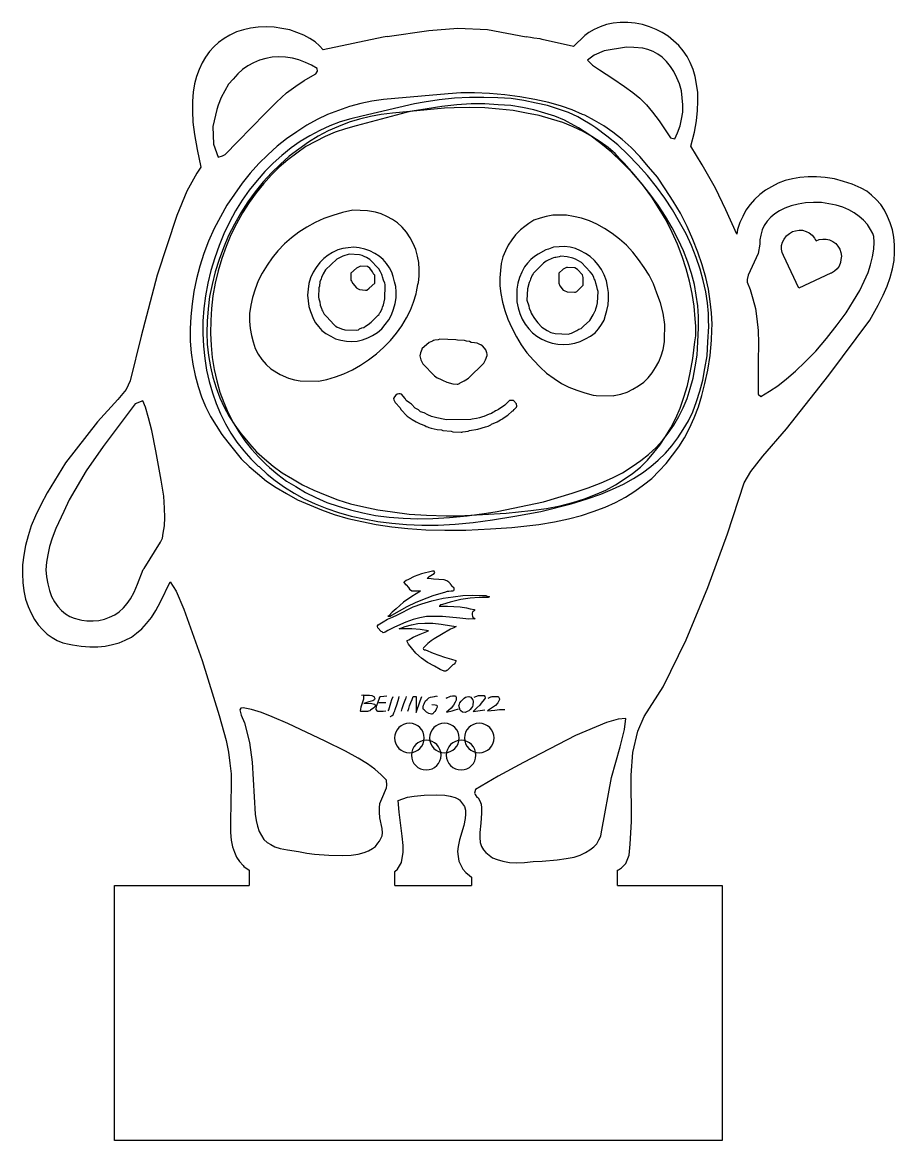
# Model space of a CAD drawing. Header units: millimetres. Extents: x 7 to 210, y 79 to 183.
# Drawn here: x 138.1 to 209.9, y 89.4 to 181.5 of the extents above; entities that cross this region are included whole.
import ezdxf

# ---------------------------------------------------------------- set-up
doc = ezdxf.new("R2010")
doc.units = ezdxf.units.MM
doc.header["$MEASUREMENT"] = 0
doc.layers.get('0').update_dxf_attribs({"linetype": 'CONTINUOUS'})

msp = doc.modelspace()

# ---------------------------------------------------------------- linework, layer by layer
at = {"color": 3}
for p, q in [((186.773, 181.41), (186.199, 181.303)), ((187.347, 181.482), (186.773, 181.41)), ((187.957, 181.482), (187.347, 181.482)), ((188.567, 181.41), (187.957, 181.482)), ((189.177, 181.303), (188.567, 181.41)), ((155.228, 180.441), (154.761, 180.154)), ((155.766, 180.692), (155.228, 180.441)), ((156.34, 180.872), (155.766, 180.692)), ((156.915, 181.015), (156.34, 180.872)), ((157.561, 181.087), (156.915, 181.015)), ((158.207, 181.123), (157.561, 181.087)), ((158.853, 181.087), (158.207, 181.123)), ((159.498, 180.98), (158.853, 181.087)), ((160.144, 180.872), (159.498, 180.98)), ((160.719, 180.657), (160.144, 180.872)), ((161.293, 180.441), (160.719, 180.657)), ((161.795, 180.154), (161.293, 180.441)), ((168.169, 180.306), (171.596, 180.812)), ((171.596, 180.812), (173.978, 180.992)), ((173.978, 180.992), (176.422, 180.906)), ((176.422, 180.906), (176.422, 180.906)), ((176.422, 180.906), (179.608, 180.288)), ((184.763, 180.657), (184.44, 180.405)), ((185.194, 180.908), (184.763, 180.657)), ((185.696, 181.123), (185.194, 180.908)), ((186.199, 181.303), (185.696, 181.123)), ((189.751, 181.123), (189.177, 181.303)), ((190.29, 180.908), (189.751, 181.123)), ((190.792, 180.657), (190.29, 180.908)), ((191.295, 180.334), (190.792, 180.657)), ((154.295, 179.831), (153.9, 179.472)), ((154.761, 180.154), (154.295, 179.831)), ((162.226, 179.867), (161.795, 180.154)), ((162.585, 179.544), (162.226, 179.867)), ((162.908, 179.221), (162.585, 179.544)), ((167.824, 180.262), (162.908, 179.221)), ((168.169, 180.306), (167.824, 180.262)), ((179.954, 180.226), (179.608, 180.288)), ((180.241, 180.19), (179.954, 180.226)), ((180.744, 180.118), (180.241, 180.19)), ((180.923, 180.082), (180.744, 180.118)), ((183.507, 179.508), (180.923, 180.082)), ((184.44, 180.405), (183.507, 179.508)), ((191.725, 179.975), (191.295, 180.334)), ((192.156, 179.58), (191.725, 179.975)), ((192.515, 179.149), (192.156, 179.58)), ((153.218, 178.611), (152.931, 178.144)), ((153.541, 179.077), (153.218, 178.611)), ((153.9, 179.472), (153.541, 179.077)), ((192.838, 178.683), (192.515, 179.149)), ((193.089, 178.18), (192.838, 178.683)), ((152.931, 178.144), (152.68, 177.606)), ((193.34, 177.606), (193.089, 178.18)), ((152.465, 177.032), (152.321, 176.422)), ((152.68, 177.606), (152.465, 177.032)), ((193.52, 177.032), (193.34, 177.606)), ((193.627, 176.386), (193.52, 177.032)), ((152.321, 176.422), (152.213, 175.74)), ((193.735, 175.704), (193.627, 176.386)), ((152.213, 175.74), (152.142, 174.986)), ((152.142, 174.986), (152.142, 174.161)), ((193.699, 174.233), (193.735, 174.986)), ((193.735, 174.986), (193.735, 175.704)), ((152.142, 174.161), (152.177, 173.264)), ((193.627, 173.371), (193.699, 174.233)), ((152.177, 173.264), (152.321, 172.259)), ((193.448, 172.438), (193.627, 173.371)), ((152.321, 172.259), (152.536, 171.003)), ((193.161, 171.29), (193.448, 172.438)), ((194.094, 169.747), (193.161, 171.29)), ((152.536, 171.003), (152.823, 169.567)), ((152.823, 169.567), (152.5, 169.065)), ((195.17, 167.845), (194.094, 169.747)), ((152.5, 169.065), (151.675, 167.594)), ((201.522, 168.598), (200.912, 168.455)), ((202.133, 168.706), (201.522, 168.598)), ((202.814, 168.778), (202.133, 168.706)), ((203.496, 168.778), (202.814, 168.778)), ((204.214, 168.706), (203.496, 168.778)), ((204.968, 168.598), (204.214, 168.706)), ((205.721, 168.383), (204.968, 168.598)), ((151.675, 167.594), (150.85, 165.584)), ((196.032, 166.05), (195.17, 167.845)), ((199.297, 167.665), (198.831, 167.306)), ((199.8, 167.952), (199.297, 167.665)), ((200.338, 168.24), (199.8, 167.952)), ((200.912, 168.455), (200.338, 168.24)), ((206.439, 168.168), (205.721, 168.383)), ((207.157, 167.845), (206.439, 168.168)), ((207.623, 167.594), (207.157, 167.845)), ((208.018, 167.271), (207.623, 167.594)), ((198.4, 166.912), (198.041, 166.481)), ((198.831, 167.306), (198.4, 166.912)), ((208.413, 166.912), (208.018, 167.271)), ((208.772, 166.481), (208.413, 166.912)), ((196.929, 164.041), (196.032, 166.05)), ((197.683, 166.015), (197.431, 165.512)), ((198.041, 166.481), (197.683, 166.015)), ((209.095, 166.015), (208.772, 166.481)), ((209.346, 165.512), (209.095, 166.015)), ((150.85, 165.584), (149.235, 160.667)), ((197.18, 165.01), (197.001, 164.435)), ((197.431, 165.512), (197.18, 165.01)), ((209.561, 164.974), (209.346, 165.512)), ((209.741, 164.4), (209.561, 164.974)), ((197.001, 164.435), (196.929, 164.041)), ((209.848, 163.789), (209.741, 164.4)), ((209.92, 163.179), (209.848, 163.789)), ((209.92, 162.533), (209.92, 163.179)), ((209.884, 161.887), (209.92, 162.533)), ((209.561, 160.488), (209.741, 161.206)), ((209.741, 161.206), (209.884, 161.887)), ((149.235, 160.667), (147.907, 155.643)), ((209.31, 159.77), (209.561, 160.488)), ((208.987, 159.017), (209.31, 159.77)), ((208.556, 158.191), (208.987, 159.017)), ((207.875, 156.971), (208.556, 158.191)), ((204.501, 152.449), (207.875, 156.971)), ((147.907, 155.643), (147.01, 151.983)), ((147.01, 151.983), (146.687, 151.265)), ((201.02, 148.035), (204.501, 152.449)), ((146.687, 151.265), (146.005, 150.439)), ((146.005, 150.439), (144.318, 148.609)), ((144.318, 148.609), (141.698, 145.236)), ((199.082, 145.774), (201.02, 148.035)), ((198.077, 144.518), (199.082, 145.774)), ((141.698, 145.236), (140.191, 142.76)), ((197.539, 143.585), (198.077, 144.518)), ((140.191, 142.76), (139.653, 141.755)), ((196.175, 139.386), (197.539, 143.585)), ((139.222, 140.857), (138.863, 140.032)), ((139.653, 141.755), (139.222, 140.857)), ((138.863, 140.032), (138.612, 139.207)), ((138.612, 139.207), (138.397, 138.417)), ((194.56, 134.972), (196.175, 139.386)), ((138.397, 138.417), (138.253, 137.628)), ((138.253, 137.628), (138.146, 136.838)), ((138.146, 136.838), (138.146, 136.085)), ((138.146, 136.085), (138.181, 135.367)), ((138.181, 135.367), (138.253, 134.685)), ((149.522, 133.788), (150.311, 135.439)), ((150.311, 135.439), (150.814, 134.649)), ((138.253, 134.685), (138.397, 134.003)), ((150.814, 134.649), (151.424, 133.178)), ((192.766, 130.666), (194.56, 134.972)), ((138.397, 134.003), (138.612, 133.393)), ((149.127, 133.07), (149.522, 133.788)), ((138.612, 133.393), (138.863, 132.855)), ((138.863, 132.855), (139.15, 132.316)), ((148.768, 132.496), (149.127, 133.07)), ((151.424, 133.178), (152.931, 128.943)), ((139.15, 132.316), (139.437, 131.886)), ((139.437, 131.886), (139.796, 131.491)), ((147.979, 131.563), (148.373, 131.993)), ((148.373, 131.993), (148.768, 132.496)), ((139.796, 131.491), (140.191, 131.132)), ((140.191, 131.132), (140.586, 130.845)), ((140.586, 130.845), (141.017, 130.594)), ((146.615, 130.63), (147.117, 130.881)), ((147.117, 130.881), (147.548, 131.204)), ((147.548, 131.204), (147.979, 131.563)), ((141.017, 130.594), (141.483, 130.414)), ((141.483, 130.414), (141.986, 130.307)), ((141.986, 130.307), (142.273, 130.235)), ((142.273, 130.235), (142.99, 130.127)), ((142.99, 130.127), (143.708, 130.091)), ((143.708, 130.091), (144.354, 130.091)), ((144.354, 130.091), (144.964, 130.127)), ((144.964, 130.127), (145.574, 130.271)), ((145.574, 130.271), (146.113, 130.414)), ((146.113, 130.414), (146.615, 130.63)), ((190.864, 126.79), (192.766, 130.666)), ((152.931, 128.943), (154.331, 124.421)), ((189.321, 124.349), (190.864, 126.79)), ((154.331, 124.421), (154.905, 122.376)), ((188.782, 123.129), (189.321, 124.349)), ((188.388, 121.371), (188.782, 123.129)), ((154.905, 122.376), (155.12, 121.407)), ((155.12, 121.407), (155.228, 120.509)), ((188.244, 119.505), (188.388, 121.371)), ((155.228, 120.509), (155.336, 119.612)), ((155.336, 119.612), (155.336, 118.643)), ((188.28, 115.7), (188.244, 119.505)), ((155.336, 118.643), (155.3, 117.315)), ((170.372, 117.782), (171.198, 117.854)), ((171.198, 117.854), (172.238, 117.89)), ((172.238, 117.89), (172.92, 117.854)), ((172.92, 117.854), (173.351, 117.782)), ((155.3, 117.315), (155.264, 115.629)), ((169.08, 117.423), (169.439, 117.567)), ((169.152, 116.454), (169.08, 117.423)), ((169.439, 117.567), (169.834, 117.71)), ((169.834, 117.71), (170.372, 117.782)), ((173.351, 117.782), (173.746, 117.674)), ((173.746, 117.674), (174.033, 117.531)), ((174.033, 117.531), (174.105, 117.495)), ((174.105, 117.495), (174.535, 116.921)), ((174.535, 116.921), (174.607, 116.634)), ((169.403, 114.48), (169.152, 116.454)), ((174.607, 116.311), (174.571, 115.952)), ((174.607, 116.634), (174.607, 116.311)), ((155.264, 115.629), (155.264, 114.803)), ((174.463, 115.378), (174.105, 114.193)), ((174.571, 115.952), (174.463, 115.378)), ((188.172, 113.834), (188.28, 115.7)), ((155.264, 114.803), (155.336, 114.157)), ((155.336, 114.157), (155.443, 113.619)), ((169.475, 113.727), (169.403, 114.48)), ((174.105, 114.193), (173.997, 113.655)), ((155.443, 113.619), (155.587, 113.188)), ((169.475, 113.153), (169.475, 113.727)), ((173.997, 113.655), (173.961, 113.224)), ((188.065, 112.937), (188.172, 113.834)), ((155.587, 113.188), (155.766, 112.758)), ((155.766, 112.758), (156.017, 112.399)), ((156.017, 112.399), (156.304, 112.076)), ((169.188, 112.04), (169.332, 112.327)), ((169.332, 112.327), (169.403, 112.686)), ((169.403, 112.686), (169.475, 113.153)), ((173.961, 113.224), (173.997, 112.83)), ((173.997, 112.83), (174.069, 112.435)), ((174.069, 112.435), (174.212, 112.112)), ((187.814, 112.255), (188.065, 112.937)), ((156.304, 112.076), (156.376, 112.004)), ((156.376, 112.004), (156.794, 111.683)), ((156.794, 111.683), (156.794, 110.429)), ((168.793, 111.573), (169.009, 111.789)), ((169.009, 111.789), (169.188, 112.04)), ((174.212, 112.112), (174.392, 111.789)), ((174.392, 111.789), (174.643, 111.502)), ((174.643, 111.502), (174.93, 111.25)), ((187.118, 111.689), (187.203, 111.717)), ((187.118, 110.429), (187.118, 111.689)), ((187.203, 111.717), (187.455, 111.896)), ((187.455, 111.896), (187.814, 112.255)), ((174.93, 111.25), (175.108, 111.126)), ((145.722, 110.429), (156.794, 110.429)), ((145.722, 89.429), (145.722, 110.429)), ((168.804, 110.429), (175.108, 110.429)), ((187.118, 110.429), (195.722, 110.429)), ((195.722, 110.429), (195.722, 89.429)), ((195.722, 89.429), (145.722, 89.429))]:
    msp.add_line(p, q, dxfattribs=at)
at = {"color": 1}
for p, q in [((171.88, 136.3), (170.982, 136.085)), ((171.951, 136.3), (171.88, 136.3)), ((172.023, 136.3), (171.951, 136.3)), ((172.059, 136.264), (172.023, 136.3)), ((172.095, 136.192), (172.059, 136.264)), ((169.583, 135.439), (169.547, 135.403)), ((169.547, 135.403), (169.547, 135.367)), ((169.547, 135.367), (169.69, 135.187)), ((169.726, 135.546), (169.583, 135.439)), ((169.906, 135.618), (169.726, 135.546)), ((170.372, 135.869), (169.906, 135.618)), ((170.982, 136.085), (170.372, 135.869)), ((171.449, 135.69), (171.628, 135.869)), ((171.485, 135.69), (171.449, 135.69)), ((171.592, 135.69), (171.485, 135.69)), ((171.987, 135.654), (171.592, 135.69)), ((171.628, 135.869), (172.023, 136.12)), ((172.849, 135.582), (171.987, 135.654)), ((172.023, 136.12), (172.095, 136.192)), ((173.064, 135.51), (172.849, 135.582)), ((173.243, 135.403), (173.064, 135.51)), ((173.387, 135.259), (173.243, 135.403)), ((169.69, 135.187), (169.726, 135.187)), ((169.726, 135.187), (169.906, 134.972)), ((169.906, 134.972), (170.013, 134.828)), ((170.013, 134.828), (170.193, 134.685)), ((170.193, 134.685), (170.444, 134.685)), ((170.911, 134.649), (170.193, 134.218)), ((170.444, 134.685), (170.588, 134.685)), ((170.588, 134.685), (170.731, 134.685)), ((170.731, 134.685), (170.803, 134.685)), ((170.803, 134.685), (170.875, 134.685)), ((170.875, 134.685), (170.911, 134.649)), ((171.951, 134.29), (172.418, 134.434)), ((172.418, 134.434), (172.92, 134.577)), ((172.92, 134.577), (173.136, 134.649)), ((173.136, 134.649), (173.243, 134.649)), ((173.243, 134.649), (173.423, 134.685)), ((173.387, 135.223), (173.387, 135.259)), ((173.423, 135.187), (173.387, 135.223)), ((173.423, 135.151), (173.423, 135.187)), ((173.494, 135.116), (173.423, 135.151)), ((173.423, 134.685), (173.566, 134.685)), ((173.494, 135.08), (173.494, 135.116)), ((173.674, 134.9), (173.494, 135.08)), ((173.566, 134.685), (173.638, 134.721)), ((173.638, 134.721), (173.674, 134.757)), ((173.674, 134.828), (173.674, 134.9)), ((173.674, 134.757), (173.674, 134.828)), ((169.511, 133.752), (168.901, 133.214)), ((170.193, 134.218), (169.511, 133.752)), ((169.798, 133.393), (170.552, 133.752)), ((170.301, 133.357), (171.018, 133.608)), ((170.552, 133.752), (171.449, 134.111)), ((171.018, 133.608), (171.844, 133.859)), ((171.449, 134.111), (171.951, 134.29)), ((171.844, 133.859), (172.777, 134.075)), ((172.561, 133.537), (172.49, 133.465)), ((172.705, 133.572), (172.561, 133.537)), ((173.351, 133.752), (172.705, 133.572)), ((172.777, 134.075), (173.602, 134.182)), ((174.212, 133.967), (173.351, 133.752)), ((173.602, 134.182), (174.392, 134.29)), ((175.002, 134.075), (174.212, 133.967)), ((174.392, 134.29), (175.217, 134.326)), ((175.72, 134.147), (175.002, 134.075)), ((175.217, 134.326), (176.007, 134.29)), ((176.401, 134.147), (175.72, 134.147)), ((176.007, 134.29), (176.222, 134.29)), ((176.222, 134.29), (176.294, 134.29)), ((176.294, 134.29), (176.401, 134.254)), ((176.401, 134.254), (176.545, 134.218)), ((176.473, 134.147), (176.401, 134.147)), ((176.581, 134.182), (176.473, 134.147)), ((176.545, 134.218), (176.581, 134.182)), ((168.291, 132.639), (168.219, 132.603)), ((168.219, 132.603), (168.327, 132.603)), ((168.578, 132.926), (168.291, 132.639)), ((168.327, 132.603), (168.398, 132.603)), ((168.398, 132.603), (168.506, 132.675)), ((168.506, 132.675), (168.542, 132.675)), ((168.542, 132.675), (169.798, 133.393)), ((168.901, 133.214), (168.578, 132.926)), ((168.614, 132.532), (169.009, 132.711)), ((169.009, 132.711), (169.439, 132.926)), ((169.439, 132.926), (169.87, 133.142)), ((169.87, 133.142), (170.301, 133.357)), ((171.413, 132.568), (170.839, 132.46)), ((172.561, 132.568), (171.413, 132.568)), ((172.49, 133.465), (172.454, 133.429)), ((172.454, 133.429), (173.136, 133.429)), ((172.705, 132.568), (172.561, 132.568)), ((174.14, 132.424), (172.705, 132.568)), ((173.136, 133.429), (174.176, 133.357)), ((174.176, 133.357), (174.679, 133.285)), ((174.679, 133.285), (175.002, 133.214)), ((175.002, 133.214), (175.361, 133.142)), ((175.181, 132.962), (175.145, 132.855)), ((175.145, 132.855), (175.145, 132.711)), ((175.145, 132.711), (175.181, 132.603)), ((175.253, 132.998), (175.181, 132.962)), ((175.181, 132.603), (175.217, 132.532)), ((175.325, 133.034), (175.253, 132.998)), ((175.361, 133.07), (175.325, 133.034)), ((175.361, 133.142), (175.361, 133.07)), ((167.358, 131.814), (167.43, 131.886)), ((167.358, 131.742), (167.358, 131.814)), ((167.394, 131.634), (167.358, 131.742)), ((167.43, 131.886), (167.824, 132.137)), ((167.824, 132.137), (168.183, 132.352)), ((168.183, 132.352), (168.614, 132.532)), ((168.757, 131.706), (168.542, 131.599)), ((169.69, 132.101), (168.757, 131.706)), ((169.152, 131.563), (169.655, 131.742)), ((169.655, 131.742), (170.157, 131.886)), ((170.301, 132.316), (169.69, 132.101)), ((170.157, 131.886), (170.695, 131.993)), ((170.839, 132.46), (170.301, 132.316)), ((170.695, 131.993), (171.269, 132.029)), ((171.269, 132.029), (171.915, 132.029)), ((171.915, 132.029), (172.597, 131.957)), ((172.597, 131.957), (173.459, 131.814)), ((173.459, 131.814), (173.638, 131.778)), ((173.638, 131.778), (173.853, 131.742)), ((173.853, 131.742), (173.638, 131.634)), ((174.894, 132.352), (174.14, 132.424)), ((175.396, 132.388), (174.894, 132.352)), ((175.217, 132.532), (175.325, 132.424)), ((175.325, 132.424), (175.396, 132.388)), ((167.681, 131.347), (167.394, 131.634)), ((167.752, 131.311), (167.681, 131.347)), ((167.788, 131.276), (167.752, 131.311)), ((167.824, 131.24), (167.788, 131.276)), ((168.004, 131.276), (167.824, 131.24)), ((168.219, 131.419), (168.004, 131.276)), ((168.542, 131.599), (168.219, 131.419)), ((169.511, 131.563), (169.152, 131.563)), ((170.193, 131.563), (169.511, 131.563)), ((169.942, 130.666), (170.301, 130.881)), ((170.875, 131.491), (170.193, 131.563)), ((170.301, 130.881), (170.875, 131.132)), ((171.557, 131.383), (170.875, 131.491)), ((170.875, 131.132), (171.557, 131.383)), ((172.023, 130.737), (171.772, 130.558)), ((172.633, 131.096), (172.023, 130.737)), ((173.387, 131.527), (172.633, 131.096)), ((173.638, 131.634), (173.387, 131.527)), ((169.798, 130.594), (169.942, 130.666)), ((169.798, 130.522), (169.798, 130.594)), ((169.906, 130.307), (169.798, 130.522)), ((170.157, 129.984), (169.906, 130.307)), ((170.516, 129.553), (170.157, 129.984)), ((171.162, 129.984), (171.126, 129.948)), ((171.126, 129.948), (171.162, 129.876)), ((171.198, 130.055), (171.162, 129.984)), ((171.162, 129.876), (171.234, 129.84)), ((171.234, 130.091), (171.198, 130.055)), ((171.521, 130.343), (171.234, 130.091)), ((171.234, 129.84), (171.305, 129.84)), ((171.305, 129.84), (171.951, 129.553)), ((171.772, 130.558), (171.521, 130.343)), ((170.982, 129.158), (170.516, 129.553)), ((171.485, 128.799), (170.982, 129.158)), ((171.951, 129.553), (172.884, 129.23)), ((172.884, 129.23), (173.459, 129.051)), ((173.459, 129.051), (173.817, 128.943)), ((173.817, 128.943), (173.817, 128.907)), ((173.817, 128.907), (173.817, 128.871)), ((172.059, 128.476), (171.485, 128.799)), ((172.526, 128.225), (172.059, 128.476)), ((172.849, 128.082), (172.526, 128.225)), ((172.992, 128.082), (172.849, 128.082)), ((173.064, 128.117), (172.992, 128.082)), ((173.136, 128.153), (173.064, 128.117)), ((173.566, 128.584), (173.136, 128.153)), ((173.674, 128.656), (173.566, 128.584)), ((173.746, 128.763), (173.674, 128.656)), ((173.817, 128.871), (173.746, 128.763)), ((166.03, 125.139), (166.138, 125.462)), ((166.245, 126.108), (166.051, 126.065)), ((166.138, 125.462), (166.245, 125.785)), ((166.665, 125.538), (166.244, 125.426)), ((166.244, 125.426), (166.753, 125.448)), ((166.245, 126.108), (166.389, 126.108)), ((166.245, 125.785), (166.245, 126.108)), ((166.389, 126.108), (166.712, 126.108)), ((166.979, 125.646), (166.665, 125.538)), ((166.712, 126.108), (166.891, 126.072)), ((166.753, 125.448), (167.142, 125.354)), ((166.891, 126.072), (166.963, 126.036)), ((166.963, 126.036), (167.071, 126)), ((167.062, 125.689), (166.979, 125.646)), ((167.117, 125.737), (167.062, 125.689)), ((167.071, 126), (167.09, 125.964)), ((167.09, 125.964), (167.107, 125.928)), ((167.107, 125.928), (167.122, 125.892)), ((167.142, 125.785), (167.117, 125.737)), ((167.122, 125.892), (167.142, 125.821)), ((167.142, 125.821), (167.142, 125.785)), ((167.142, 125.354), (167.178, 125.211)), ((167.17, 125.194), (167.161, 125.164)), ((167.178, 125.211), (167.17, 125.194)), ((167.286, 125.139), (167.322, 125.247)), ((167.322, 125.247), (167.537, 125.857)), ((167.537, 125.892), (167.573, 125.964)), ((167.537, 125.857), (167.537, 125.892)), ((167.573, 125.964), (167.609, 126)), ((167.609, 126), (167.645, 126)), ((167.645, 126), (168.147, 126.036)), ((168.291, 124.888), (168.47, 125.462)), ((168.47, 125.462), (168.542, 125.749)), ((168.542, 125.749), (168.65, 126)), ((168.829, 124.924), (168.973, 125.39)), ((168.973, 125.39), (169.116, 125.857)), ((169.116, 125.857), (169.152, 126)), ((169.403, 124.995), (169.547, 125.426)), ((169.547, 125.426), (169.69, 125.821)), ((169.69, 125.821), (169.726, 125.892)), ((169.726, 125.892), (169.762, 126)), ((169.942, 124.995), (170.013, 125.211)), ((170.013, 125.211), (170.121, 125.498)), ((170.121, 125.498), (170.208, 125.751)), ((170.208, 125.751), (170.301, 126)), ((170.301, 126), (170.55, 126)), ((170.55, 126), (170.552, 125.857)), ((170.552, 125.857), (170.553, 125.432)), ((170.553, 125.432), (170.553, 125.153)), ((170.561, 124.672), (170.875, 125.641)), ((170.875, 125.641), (171.018, 126)), ((171.126, 125.139), (171.162, 125.282)), ((171.162, 125.282), (171.198, 125.39)), ((171.198, 125.39), (171.269, 125.534)), ((171.269, 125.534), (171.305, 125.641)), ((171.305, 125.641), (171.449, 125.749)), ((171.449, 125.749), (171.592, 125.892)), ((171.592, 125.892), (171.736, 125.928)), ((171.736, 125.928), (171.88, 125.964)), ((171.836, 125.336), (172.11, 125.295)), ((171.88, 125.964), (172.059, 126)), ((172.059, 126), (172.238, 126.036)), ((172.11, 125.295), (172.244, 125.267)), ((172.238, 126.036), (172.274, 126)), ((172.244, 125.267), (172.283, 125.121)), ((174.069, 125.247), (174.105, 125.354)), ((174.105, 125.067), (174.069, 125.247)), ((174.105, 125.354), (174.14, 125.462)), ((174.14, 125.462), (174.248, 125.605)), ((174.248, 125.605), (174.356, 125.713)), ((174.356, 125.713), (174.499, 125.857)), ((174.499, 125.857), (174.607, 125.928)), ((174.607, 125.928), (174.715, 125.964)), ((174.715, 125.964), (174.894, 126)), ((174.894, 126), (174.966, 125.964)), ((174.966, 125.964), (175.038, 125.928)), ((175.038, 125.928), (175.181, 125.749)), ((175.181, 125.749), (175.217, 125.713)), ((175.217, 125.282), (175.181, 125.175)), ((175.217, 125.713), (175.253, 125.57)), ((175.253, 125.57), (175.217, 125.282)), ((175.325, 125.928), (175.468, 126)), ((175.468, 126), (175.684, 126.072)), ((175.776, 125.275), (175.542, 125.051)), ((175.684, 126.072), (175.791, 126.072)), ((175.909, 125.437), (175.776, 125.275)), ((175.791, 126.072), (175.791, 126.072)), ((175.791, 126.072), (176.007, 126.072)), ((176.143, 125.739), (175.909, 125.437)), ((176.007, 126.072), (176.078, 126.072)), ((176.078, 126.072), (176.15, 126.072)), ((176.222, 125.857), (176.143, 125.739)), ((176.15, 126.072), (176.186, 126)), ((176.186, 126), (176.222, 125.892)), ((176.222, 125.892), (176.222, 125.857)), ((177.083, 125.247), (176.419, 124.81)), ((176.473, 125.857), (176.688, 125.964)), ((176.688, 125.964), (176.724, 125.964)), ((176.724, 125.964), (176.796, 126)), ((176.796, 126), (176.904, 126)), ((176.904, 126), (177.011, 126)), ((177.011, 126), (177.083, 126)), ((177.083, 126), (177.191, 126)), ((177.263, 125.462), (177.083, 125.247)), ((177.191, 126), (177.263, 126)), ((177.263, 126), (177.299, 126)), ((177.37, 125.677), (177.263, 125.462)), ((177.299, 126), (177.334, 125.964)), ((177.334, 125.964), (177.37, 125.857)), ((177.37, 125.857), (177.406, 125.785)), ((177.406, 125.749), (177.37, 125.677)), ((177.406, 125.785), (177.406, 125.749)), ((165.958, 124.78), (166.03, 125.103)), ((165.994, 124.744), (165.958, 124.78)), ((166.03, 124.744), (165.994, 124.744)), ((166.03, 125.103), (166.03, 125.139)), ((166.102, 124.744), (166.03, 124.744)), ((166.461, 124.744), (166.102, 124.744)), ((166.532, 124.744), (166.461, 124.744)), ((166.64, 124.78), (166.532, 124.744)), ((166.748, 124.816), (166.64, 124.78)), ((166.784, 124.852), (166.748, 124.816)), ((167.071, 125.067), (166.784, 124.852)), ((167.142, 125.139), (167.071, 125.067)), ((167.161, 125.164), (167.142, 125.139)), ((167.25, 124.995), (167.286, 125.139)), ((167.25, 124.959), (167.25, 124.995)), ((167.25, 124.924), (167.25, 124.959)), ((167.358, 124.78), (167.25, 124.924)), ((167.394, 124.744), (167.358, 124.78)), ((167.645, 124.744), (167.394, 124.744)), ((167.824, 124.744), (167.645, 124.744)), ((168.04, 124.78), (167.824, 124.744)), ((168.255, 124.816), (168.291, 124.888)), ((168.398, 124.313), (168.434, 124.349)), ((168.434, 124.349), (168.47, 124.349)), ((168.47, 124.349), (168.506, 124.385)), ((168.506, 124.385), (168.578, 124.421)), ((168.578, 124.421), (168.65, 124.493)), ((168.65, 124.493), (168.722, 124.636)), ((168.722, 124.636), (168.793, 124.816)), ((168.793, 124.816), (168.829, 124.924)), ((169.332, 124.78), (169.403, 124.995)), ((169.87, 124.78), (169.942, 124.995)), ((170.553, 125.153), (170.553, 124.928)), ((170.553, 124.928), (170.561, 124.672)), ((171.126, 125.031), (171.126, 125.139)), ((171.126, 124.995), (171.126, 125.031)), ((171.162, 124.924), (171.126, 124.995)), ((171.234, 124.852), (171.162, 124.924)), ((171.388, 124.687), (171.234, 124.852)), ((171.586, 124.601), (171.388, 124.687)), ((171.808, 124.529), (171.586, 124.601)), ((171.844, 124.529), (171.808, 124.529)), ((171.88, 124.565), (171.844, 124.529)), ((171.915, 124.565), (171.88, 124.565)), ((171.951, 124.601), (171.915, 124.565)), ((171.987, 124.636), (171.951, 124.601)), ((172.095, 124.744), (171.987, 124.636)), ((172.167, 124.852), (172.095, 124.744)), ((172.203, 124.959), (172.167, 124.852)), ((172.283, 125.121), (172.203, 124.959)), ((174.176, 124.852), (174.105, 125.067)), ((174.212, 124.816), (174.176, 124.852)), ((174.356, 124.708), (174.212, 124.816)), ((174.571, 124.672), (174.356, 124.708)), ((174.751, 124.744), (174.571, 124.672)), ((174.894, 124.816), (174.751, 124.744)), ((175.002, 124.924), (174.894, 124.816)), ((175.109, 125.067), (175.002, 124.924)), ((175.181, 125.175), (175.109, 125.067)), ((175.542, 125.051), (175.253, 124.762)), ((175.253, 124.762), (176.198, 124.891)), ((176.419, 124.81), (177.033, 124.856)), ((177.033, 124.856), (177.394, 124.911)), ((177.394, 124.911), (177.848, 124.908))]:
    msp.add_line(p, q, dxfattribs=at)
for p, q in [((168.804, 110.429), (168.804, 111.584)), ((175.108, 111.126), (175.108, 110.429))]:
    msp.add_line(p, q)
at = {"color": 5}
for points in [[(162.441, 177.463), (162.405, 177.678), (161.939, 177.965), (161.436, 178.18), (160.898, 178.396), (160.36, 178.539), (159.786, 178.611), (159.247, 178.647), (158.709, 178.611), (158.171, 178.503), (157.668, 178.36), (157.166, 178.144), (156.699, 177.893), (156.269, 177.606), (155.874, 177.247), (155.479, 176.817), (155.12, 176.386), (154.797, 175.848), (154.51, 175.309), (154.259, 174.663), (154.151, 174.304), (153.828, 172.905), (153.864, 171.469), (154.259, 170.393), (154.618, 170.5), (154.833, 170.608), (155.874, 171.685), (158.135, 173.981), (159.068, 174.915), (159.893, 175.668), (160.647, 176.242), (161.329, 176.709), (162.046, 177.104), (162.298, 177.247), (162.441, 177.463)], [(191.833, 171.9), (192.048, 172.402), (192.264, 172.977), (192.371, 173.515), (192.479, 174.089), (192.479, 174.699), (192.443, 175.273), (192.371, 175.848), (192.228, 176.422), (192.012, 176.924), (191.761, 177.427), (191.474, 177.857), (191.151, 178.252), (190.792, 178.611), (190.433, 178.862), (190.039, 179.077), (189.608, 179.257), (189.213, 179.365), (188.46, 179.4), (187.849, 179.436), (186.019, 179.149), (185.194, 178.79), (184.655, 178.36), (185.05, 177.965), (185.624, 177.57), (186.737, 176.852), (187.706, 176.206), (188.388, 175.704), (188.962, 175.238), (189.5, 174.699), (190.003, 174.089), (190.541, 173.371), (191.474, 171.972), (191.833, 171.9)], [(180.636, 140.14), (181.928, 140.355), (183.076, 140.606), (184.153, 140.893), (185.122, 141.216), (186.091, 141.575), (186.952, 141.97), (187.778, 142.401), (188.531, 142.903), (189.249, 143.406), (189.931, 143.944), (190.541, 144.554), (191.115, 145.164), (191.653, 145.846), (192.156, 146.528), (192.622, 147.281), (193.053, 148.071), (193.412, 148.932), (193.771, 149.829), (194.058, 150.762), (194.309, 151.767), (194.56, 152.844), (194.74, 154.064), (194.847, 155.32), (194.883, 156.146), (194.919, 156.648), (194.847, 157.581), (194.74, 158.514), (194.596, 159.519), (194.381, 160.488), (194.094, 161.529), (193.735, 162.569), (193.304, 163.61), (192.838, 164.687), (192.299, 165.763), (191.689, 166.768), (191.043, 167.773), (190.397, 168.742), (189.68, 169.603), (188.962, 170.429), (188.244, 171.182), (187.491, 171.828), (186.737, 172.438), (185.983, 172.977), (185.23, 173.407), (184.44, 173.838), (184.225, 173.91), (183.399, 174.269), (182.502, 174.592), (181.462, 174.879), (180.313, 175.13), (179.093, 175.345), (177.837, 175.525), (176.581, 175.632), (175.361, 175.668), (174.212, 175.668), (173.172, 175.596), (168.793, 175.202), (167.86, 175.13), (166.891, 174.986), (165.994, 174.807), (165.061, 174.556), (164.164, 174.233), (163.267, 173.91), (162.405, 173.479), (161.544, 173.013), (160.719, 172.474), (159.893, 171.9), (159.104, 171.29), (158.35, 170.572), (157.596, 169.854), (156.879, 169.065), (156.233, 168.24), (155.587, 167.342), (154.977, 166.445), (154.438, 165.476), (153.936, 164.507), (153.469, 163.466), (153.075, 162.462), (152.752, 161.421), (152.465, 160.38), (152.249, 159.339), (152.106, 158.299), (151.998, 157.258), (151.962, 156.253), (151.962, 155.248), (152.034, 154.279), (152.177, 153.346), (152.357, 152.413), (152.608, 151.516), (152.895, 150.655), (153.218, 149.865), (153.613, 149.04), (154.079, 148.286), (154.546, 147.568), (155.048, 146.922), (155.587, 146.241), (156.161, 145.559), (156.807, 144.913), (157.489, 144.339), (158.242, 143.728), (159.032, 143.19), (159.893, 142.688), (160.79, 142.185), (161.759, 141.755), (162.764, 141.36), (163.805, 140.965), (164.917, 140.642), (166.066, 140.391), (167.25, 140.14), (168.542, 139.96), (169.87, 139.817), (171.341, 139.709), (172.92, 139.673), (174.643, 139.673), (176.653, 139.781), (178.411, 139.889), (180.636, 140.14)], [(180.816, 141.216), (183.292, 141.862), (184.62, 142.257), (185.732, 142.652), (186.701, 143.047), (187.598, 143.477), (188.424, 143.944), (189.177, 144.41), (189.859, 144.913), (190.469, 145.451), (191.079, 146.025), (191.582, 146.635), (192.084, 147.281), (192.515, 147.963), (192.945, 148.681), (193.304, 149.435), (193.627, 150.26), (193.878, 151.121), (194.13, 152.018), (194.309, 152.987), (194.489, 154.028), (194.56, 155.177), (194.632, 156.433), (194.596, 156.971), (194.596, 157.509), (194.524, 158.406), (194.381, 159.304), (194.166, 160.237), (193.914, 161.17), (193.591, 162.139), (193.197, 163.108), (192.766, 164.077), (192.228, 165.046), (191.653, 166.05), (191.007, 167.019), (190.326, 167.952), (189.572, 168.886), (188.782, 169.747), (187.957, 170.608), (187.132, 171.398), (186.234, 172.115), (185.337, 172.797), (185.014, 173.013), (184.117, 173.551), (183.866, 173.694), (183.076, 174.053), (182.251, 174.34), (181.354, 174.627), (180.421, 174.843), (179.416, 175.058), (178.375, 175.202), (177.263, 175.273), (176.114, 175.309), (174.93, 175.309), (173.71, 175.238), (172.454, 175.094), (171.198, 174.915), (170.408, 174.771), (166.066, 173.766), (165.169, 173.551), (164.307, 173.3), (163.446, 172.977), (162.621, 172.582), (161.795, 172.151), (161.006, 171.685), (160.252, 171.146), (159.498, 170.536), (158.781, 169.89), (158.099, 169.208), (157.453, 168.455), (156.807, 167.665), (156.233, 166.84), (155.694, 165.979), (155.192, 165.046), (154.725, 164.077), (154.331, 163.108), (153.972, 162.103), (153.649, 161.062), (153.398, 160.021), (153.218, 158.981), (153.075, 157.94), (153.003, 156.899), (153.003, 155.858), (153.039, 154.818), (153.146, 153.813), (153.29, 152.844), (153.505, 151.911), (153.792, 150.978), (154.079, 150.116), (154.438, 149.255), (154.869, 148.43), (155.3, 147.676), (155.802, 146.922), (156.376, 146.205), (156.95, 145.559), (157.561, 144.949), (157.632, 144.913), (158.278, 144.303), (158.96, 143.764), (159.714, 143.226), (160.503, 142.724), (161.329, 142.257), (162.226, 141.862), (163.195, 141.468), (164.164, 141.145), (165.205, 140.822), (166.281, 140.606), (167.394, 140.391), (168.542, 140.247), (169.762, 140.14), (171.018, 140.104), (172.346, 140.104), (173.746, 140.176), (175.253, 140.319), (176.832, 140.535), (178.662, 140.822), (180.816, 141.216)], [(179.99, 141.288), (181.282, 141.468), (182.395, 141.683), (183.435, 141.97), (184.404, 142.257), (185.301, 142.616), (186.163, 142.975), (186.952, 143.406), (187.67, 143.872), (188.352, 144.339), (188.998, 144.877), (189.572, 145.451), (190.11, 146.061), (190.613, 146.671), (191.079, 147.389), (191.51, 148.107), (191.905, 148.896), (192.264, 149.722), (192.587, 150.619), (192.874, 151.588), (193.089, 152.629), (193.304, 153.813), (193.484, 155.177), (193.556, 155.679), (193.556, 156.468), (193.52, 157.079), (193.412, 158.119), (193.268, 159.16), (193.053, 160.165), (192.766, 161.206), (192.443, 162.21), (192.048, 163.215), (191.618, 164.184), (191.115, 165.189), (190.541, 166.122), (189.931, 167.091), (189.249, 168.024), (188.495, 168.957), (187.67, 169.89), (187.275, 170.285), (186.916, 170.68), (186.342, 171.182), (185.696, 171.649), (185.014, 172.079), (184.297, 172.51), (183.471, 172.869), (182.61, 173.228), (181.677, 173.515), (180.672, 173.802), (179.631, 174.017), (178.519, 174.233), (177.37, 174.34), (176.186, 174.448), (174.93, 174.484), (173.674, 174.448), (172.884, 174.412), (168.614, 174.017), (167.681, 173.91), (166.784, 173.73), (165.886, 173.515), (165.025, 173.264), (164.164, 172.905), (163.302, 172.546), (162.477, 172.115), (161.688, 171.613), (160.898, 171.039), (160.109, 170.465), (159.355, 169.783), (158.637, 169.101), (157.955, 168.347), (157.309, 167.522), (156.699, 166.696), (156.125, 165.799), (155.587, 164.866), (155.12, 163.933), (154.69, 162.928), (154.331, 161.959), (154.008, 160.954), (153.756, 159.914), (153.541, 158.909), (153.433, 157.904), (153.362, 156.899), (153.326, 155.93), (153.362, 154.997), (153.469, 154.064), (153.613, 153.131), (153.828, 152.27), (154.079, 151.408), (154.402, 150.583), (154.761, 149.793), (155.156, 149.04), (155.623, 148.322), (156.125, 147.64), (156.304, 147.425), (156.843, 146.779), (157.417, 146.133), (158.063, 145.559), (158.781, 144.949), (159.534, 144.41), (160.36, 143.908), (161.185, 143.406), (162.118, 142.975), (163.051, 142.58), (164.092, 142.185), (165.133, 141.862), (166.245, 141.611), (167.394, 141.36), (168.614, 141.18), (169.978, 141.001), (171.413, 140.929), (173.028, 140.857), (174.069, 140.857), (177.945, 141.073), (179.99, 141.288)], [(181.031, 142.006), (183.399, 142.724), (184.691, 143.154), (185.768, 143.585), (186.701, 143.98), (187.526, 144.41), (188.316, 144.913), (189.034, 145.415), (189.68, 145.918), (190.29, 146.492), (190.828, 147.066), (191.295, 147.676), (191.761, 148.322), (192.156, 149.04), (192.515, 149.758), (192.838, 150.511), (193.089, 151.337), (193.34, 152.198), (193.52, 153.131), (193.663, 154.1), (193.735, 155.177), (193.771, 156.325), (193.771, 157.258), (193.735, 158.155), (193.591, 159.017), (193.448, 159.914), (193.197, 160.811), (192.91, 161.744), (192.551, 162.677), (192.12, 163.61), (191.618, 164.579), (191.079, 165.512), (190.469, 166.445), (189.787, 167.378), (189.07, 168.275), (188.28, 169.173), (187.455, 169.998), (186.629, 170.788), (185.732, 171.505), (184.835, 172.187), (183.902, 172.797), (183.005, 173.3), (182.753, 173.443), (181.964, 173.766), (181.138, 174.017), (180.241, 174.269), (179.308, 174.484), (178.339, 174.627), (177.299, 174.699), (176.186, 174.771), (175.074, 174.771), (173.889, 174.699), (172.669, 174.556), (171.449, 174.376), (170.229, 174.161), (169.726, 174.053), (165.599, 172.977), (164.738, 172.725), (163.877, 172.438), (163.051, 172.079), (162.262, 171.685), (161.472, 171.254), (160.719, 170.716), (160.001, 170.177), (159.283, 169.567), (158.637, 168.921), (157.991, 168.204), (157.381, 167.45), (156.807, 166.66), (156.269, 165.799), (155.766, 164.902), (155.3, 164.005), (154.905, 163.036), (154.546, 162.031), (154.259, 161.026), (154.008, 160.021), (153.828, 158.981), (153.721, 157.94), (153.649, 156.935), (153.613, 155.894), (153.685, 154.889), (153.756, 153.885), (153.936, 152.916), (154.151, 151.983), (154.402, 151.049), (154.725, 150.188), (155.084, 149.327), (155.479, 148.537), (155.946, 147.784), (156.448, 147.03), (156.986, 146.348), (157.596, 145.702), (158.207, 145.092), (158.494, 144.841), (159.175, 144.267), (159.893, 143.728), (160.647, 143.262), (161.436, 142.795), (162.298, 142.365), (163.195, 141.97), (164.128, 141.647), (165.133, 141.36), (166.173, 141.109), (167.214, 140.893), (168.327, 140.75), (169.475, 140.678), (170.695, 140.606), (171.915, 140.642), (173.279, 140.714), (174.751, 140.857), (176.33, 141.073), (177.227, 141.216), (181.031, 142.006)], [(198.903, 150.691), (199.62, 151.121), (200.302, 151.552), (201.02, 152.126), (201.774, 152.772), (202.563, 153.526), (203.425, 154.423), (204.322, 155.464), (205.183, 156.576), (205.937, 157.581), (206.547, 158.55), (207.049, 159.411), (207.408, 160.165), (207.731, 160.883), (207.946, 161.529), (208.09, 162.175), (208.198, 162.821), (208.233, 163.395), (208.198, 163.861), (208.126, 164.112), (207.946, 164.435), (207.695, 164.83), (207.372, 165.189), (207.013, 165.512), (206.583, 165.799), (206.152, 166.05), (205.65, 166.266), (205.111, 166.445), (204.501, 166.553), (203.891, 166.66), (203.245, 166.66), (202.599, 166.625), (201.989, 166.517), (201.415, 166.373), (200.876, 166.194), (200.446, 165.979), (200.051, 165.727), (199.728, 165.44), (199.441, 165.117), (199.19, 164.758), (199.01, 164.4), (198.903, 163.969), (198.831, 163.574), (198.831, 163.215), (198.687, 162.462), (197.862, 160.667), (197.79, 160.308), (197.79, 160.093), (198.041, 159.483), (198.257, 158.729), (198.472, 157.94), (198.58, 157.079), (198.687, 156.11), (198.723, 155.069), (198.687, 153.526), (198.687, 152.198), (198.687, 151.552), (198.687, 150.87), (198.903, 150.691)], [(170.695, 159.914), (170.731, 160.057), (170.803, 160.596), (170.803, 161.134), (170.767, 161.708), (170.659, 162.246), (170.516, 162.785), (170.301, 163.287), (170.049, 163.754), (169.762, 164.22), (169.403, 164.615), (169.009, 164.974), (168.614, 165.261), (168.147, 165.512), (167.681, 165.727), (167.214, 165.871), (166.712, 165.943), (166.532, 165.979), (165.348, 166.015), (164.487, 165.835), (163.697, 165.584), (162.944, 165.333), (162.226, 165.01), (161.544, 164.615), (160.898, 164.22), (160.288, 163.754), (159.714, 163.251), (159.175, 162.677), (158.709, 162.103), (158.278, 161.493), (157.883, 160.847), (157.561, 160.201), (157.309, 159.519), (157.094, 158.837), (156.95, 158.191), (156.843, 157.509), (156.843, 156.899), (156.879, 156.289), (156.986, 155.715), (157.13, 155.177), (157.309, 154.638), (157.561, 154.172), (157.848, 153.741), (158.207, 153.31), (158.601, 152.952), (159.355, 152.485), (160.037, 152.198), (160.539, 152.054), (161.006, 151.983), (162.513, 151.947), (163.195, 152.09), (163.913, 152.306), (164.594, 152.557), (165.312, 152.88), (165.958, 153.275), (166.64, 153.705), (167.286, 154.208), (167.86, 154.71), (168.434, 155.284), (168.937, 155.894), (169.367, 156.504), (169.762, 157.15), (170.085, 157.796), (170.336, 158.442), (170.552, 159.124), (170.588, 159.304), (170.695, 159.914)], [(179.129, 164.4), (178.734, 164.005), (178.411, 163.574), (178.124, 163.144), (177.909, 162.677), (177.693, 162.175), (177.55, 161.636), (177.478, 161.062), (177.442, 160.452), (177.442, 159.806), (177.514, 159.16), (177.657, 158.442), (177.837, 157.76), (178.088, 157.043), (178.411, 156.325), (178.806, 155.607), (179.201, 154.925), (179.667, 154.279), (180.205, 153.669), (180.744, 153.095), (181.282, 152.593), (181.892, 152.162), (182.502, 151.767), (183.112, 151.444), (183.758, 151.193), (184.44, 150.978), (185.122, 150.798), (185.373, 150.762), (186.809, 150.727), (186.845, 150.762), (187.383, 150.87), (187.921, 151.049), (188.388, 151.301), (188.854, 151.552), (189.285, 151.875), (189.644, 152.234), (189.967, 152.629), (190.254, 153.059), (190.505, 153.526), (190.72, 154.028), (190.864, 154.566), (190.972, 155.177), (190.972, 155.356), (191.007, 156.612), (190.864, 157.545), (190.649, 158.406), (190.361, 159.196), (190.074, 159.95), (189.716, 160.667), (189.321, 161.313), (188.854, 161.959), (188.388, 162.569), (187.849, 163.144), (187.275, 163.646), (186.665, 164.112), (186.055, 164.507), (185.409, 164.866), (184.799, 165.153), (184.153, 165.369), (183.507, 165.512), (182.933, 165.62), (182.323, 165.62), (181.784, 165.62), (181.246, 165.512), (180.744, 165.369), (180.241, 165.189), (179.811, 164.938), (179.488, 164.687), (179.129, 164.4)], [(201.056, 163.933), (201.271, 164.112), (201.522, 164.256), (201.774, 164.328), (202.061, 164.364), (202.348, 164.364), (202.635, 164.256), (202.886, 164.148), (203.137, 163.969), (203.317, 163.718), (203.389, 163.61), (203.46, 163.502), (203.712, 163.61), (203.999, 163.646), (204.286, 163.646), (204.573, 163.574), (204.824, 163.431), (205.075, 163.287), (205.255, 163.072), (205.398, 162.821), (205.506, 162.533), (205.542, 162.246), (205.506, 161.959), (205.47, 161.708), (205.362, 161.421), (205.183, 161.206), (204.968, 160.99), (204.716, 160.847), (204.681, 160.847), (202.025, 159.591), (200.769, 162.282), (200.661, 162.533), (200.625, 162.821), (200.625, 163.108), (200.697, 163.395), (200.841, 163.646), (201.02, 163.897), (201.056, 163.933)], [(168.65, 160.56), (168.542, 160.919), (168.363, 161.277), (168.111, 161.636), (167.824, 161.959), (167.501, 162.246), (167.142, 162.462), (166.748, 162.677), (166.317, 162.821), (165.851, 162.928), (165.42, 162.964), (164.953, 162.928), (164.523, 162.856), (164.092, 162.749), (163.661, 162.533), (163.302, 162.318), (162.944, 162.031), (162.621, 161.708), (162.334, 161.313), (162.082, 160.919), (161.867, 160.452), (161.723, 159.985), (161.652, 159.519), (161.616, 159.017), (161.652, 158.55), (161.723, 158.083), (161.867, 157.689), (161.975, 157.402), (162.082, 157.114), (162.262, 156.756), (162.513, 156.433), (162.8, 156.11), (163.123, 155.858), (163.518, 155.643), (163.913, 155.428), (164.343, 155.32), (164.81, 155.248), (165.24, 155.212), (165.707, 155.248), (166.138, 155.356), (166.568, 155.5), (166.963, 155.715), (167.358, 155.966), (167.717, 156.253), (168.004, 156.612), (168.291, 157.007), (168.506, 157.402), (168.686, 157.868), (168.829, 158.335), (168.901, 158.801), (168.901, 159.304), (168.865, 159.734), (168.757, 160.129), (168.65, 160.56)], [(180.6, 162.39), (180.277, 162.21), (179.99, 161.959), (179.703, 161.672), (179.452, 161.349), (179.236, 160.919), (179.057, 160.488), (178.913, 160.021), (178.842, 159.519), (178.842, 159.017), (178.842, 158.478), (178.949, 157.976), (179.093, 157.509), (179.272, 157.043), (179.524, 156.648), (179.811, 156.253), (180.134, 155.93), (180.492, 155.643), (180.887, 155.392), (181.318, 155.212), (181.749, 155.069), (182.215, 154.997), (182.682, 154.961), (183.148, 154.997), (183.615, 155.069), (184.045, 155.212), (184.476, 155.428), (184.907, 155.643), (185.266, 155.93), (185.553, 156.253), (185.804, 156.612), (186.019, 156.971), (186.127, 157.366), (186.234, 157.76), (186.342, 158.227), (186.378, 158.694), (186.378, 159.232), (186.306, 159.734), (186.199, 160.201), (186.019, 160.703), (185.804, 161.134), (185.517, 161.529), (185.23, 161.887), (184.871, 162.21), (184.476, 162.462), (184.081, 162.677), (183.651, 162.856), (183.22, 162.964), (182.753, 163.036), (182.323, 163), (181.856, 162.964), (181.426, 162.821), (181.21, 162.749), (180.6, 162.39)], [(167.86, 160.273), (167.788, 160.524), (167.752, 160.631), (167.717, 160.739), (167.681, 160.847), (167.609, 160.954), (167.465, 161.206), (166.748, 161.959), (166.461, 162.139), (166.281, 162.21), (166.102, 162.282), (165.886, 162.354), (165.025, 162.39), (164.523, 162.246), (164.451, 162.21), (164.02, 161.995), (163.087, 161.098), (162.908, 160.775), (162.764, 160.488), (162.728, 160.38), (162.621, 160.129), (162.585, 159.77), (162.549, 159.627), (162.513, 158.873), (162.549, 158.729), (162.621, 158.478), (162.657, 158.191), (162.764, 157.94), (162.8, 157.832), (162.836, 157.725), (162.98, 157.473), (163.159, 157.258), (163.805, 156.576), (163.877, 156.504), (163.948, 156.468), (164.056, 156.397), (164.2, 156.325), (164.415, 156.253), (164.666, 156.181), (165.671, 156.146), (165.815, 156.181), (165.886, 156.253), (166.066, 156.325), (166.245, 156.361), (166.389, 156.468), (166.604, 156.612), (166.855, 156.791), (167.43, 157.366), (167.501, 157.437), (167.537, 157.545), (167.609, 157.617), (167.752, 157.94), (167.788, 158.048), (167.86, 158.227), (167.968, 158.729), (168.004, 159.842), (168.004, 159.914), (167.968, 160.021), (167.86, 160.273)], [(181.031, 161.672), (180.277, 160.919), (180.205, 160.847), (180.17, 160.775), (180.098, 160.667), (179.954, 160.344), (179.918, 160.237), (179.847, 160.057), (179.703, 159.555), (179.667, 158.622), (179.811, 158.155), (179.847, 157.94), (179.954, 157.725), (180.026, 157.545), (180.098, 157.402), (180.241, 157.186), (180.457, 156.899), (180.564, 156.756), (180.887, 156.397), (181.318, 156.11), (181.641, 155.966), (182, 155.858), (183.076, 155.823), (183.22, 155.858), (183.328, 155.894), (183.758, 156.11), (183.938, 156.217), (184.117, 156.289), (184.332, 156.468), (184.835, 156.935), (185.122, 157.402), (185.266, 157.725), (185.301, 157.76), (185.337, 157.904), (185.409, 158.155), (185.481, 158.406), (185.517, 159.339), (185.481, 159.483), (185.409, 159.734), (185.337, 160.021), (185.266, 160.273), (185.194, 160.38), (185.158, 160.488), (185.05, 160.739), (184.871, 160.954), (184.153, 161.708), (183.866, 161.887), (183.651, 161.995), (183.435, 162.067), (182.969, 162.175), (182.466, 162.246), (182.323, 162.175), (182.036, 162.139), (181.964, 162.139), (181.856, 162.103), (181.713, 162.031), (181.605, 161.995), (181.462, 161.923), (181.246, 161.816), (181.031, 161.672)], [(165.635, 159.627), (165.671, 159.591), (165.886, 159.483), (166.389, 159.447), (166.496, 159.447), (166.676, 159.591), (167.142, 160.021), (167.142, 160.667), (167.071, 160.739), (166.963, 160.954), (166.748, 161.241), (166.532, 161.385), (165.994, 161.421), (165.922, 161.385), (165.851, 161.349), (165.635, 161.241), (165.169, 160.847), (165.169, 160.273), (165.24, 160.165), (165.348, 159.985), (165.635, 159.627)], [(182.287, 160.021), (182.359, 159.806), (182.646, 159.447), (182.718, 159.411), (182.969, 159.304), (183.579, 159.268), (183.651, 159.268), (183.758, 159.339), (184.297, 159.842), (184.297, 160.488), (184.225, 160.703), (183.83, 161.134), (183.615, 161.277), (183.005, 161.313), (182.933, 161.313), (182.861, 161.277), (182.646, 161.17), (182.287, 160.847), (182.287, 160.021)], [(175.576, 155.069), (175.361, 155.105), (175.074, 155.141), (174.93, 155.212), (174.679, 155.248), (174.535, 155.284), (173.961, 155.32), (173.817, 155.356), (172.49, 155.392), (172.346, 155.356), (172.095, 155.32), (171.987, 155.284), (171.88, 155.248), (171.628, 155.141), (171.018, 154.602), (171.018, 154.566), (170.911, 154.279), (170.839, 154.028), (170.875, 153.92), (170.911, 153.813), (170.947, 153.705), (170.982, 153.597), (171.09, 153.382), (172.059, 152.377), (172.274, 152.234), (172.49, 152.126), (172.705, 152.018), (173.064, 151.875), (173.566, 151.731), (173.925, 151.695), (173.997, 151.695), (174.033, 151.731), (174.105, 151.767), (174.176, 151.803), (174.499, 151.983), (174.643, 152.054), (174.858, 152.198), (176.114, 153.418), (176.258, 153.705), (176.401, 154.064), (176.401, 154.1), (176.401, 154.172), (176.365, 154.279), (176.294, 154.531), (176.042, 154.818), (175.971, 154.854), (175.863, 154.925), (175.791, 154.961), (175.576, 155.069)], [(141.986, 142.185), (141.555, 141.216), (140.909, 139.817), (140.586, 139.027), (140.371, 138.345), (140.227, 137.664), (140.119, 137.053), (140.083, 136.408), (140.119, 135.833), (140.227, 135.259), (140.371, 134.721), (140.55, 134.218), (140.801, 133.788), (141.052, 133.393), (141.375, 133.07), (141.698, 132.783), (142.057, 132.568), (142.416, 132.424), (142.811, 132.316), (143.026, 132.28), (143.457, 132.209), (143.959, 132.209), (144.426, 132.245), (144.892, 132.352), (145.323, 132.532), (145.754, 132.711), (146.113, 132.962), (146.471, 133.285), (146.758, 133.644), (147.046, 134.039), (147.333, 134.577), (147.62, 135.223), (148.086, 136.443), (148.158, 136.515), (149.522, 138.704), (149.665, 139.027), (149.737, 139.422), (149.845, 140.032), (149.881, 140.714), (149.845, 141.503), (149.773, 142.472), (149.558, 143.8), (149.127, 146.205), (148.804, 147.891), (148.517, 148.932), (148.266, 149.793), (148.05, 150.332), (147.44, 150.081), (144.785, 146.564), (143.385, 144.554), (141.986, 142.185)], [(178.232, 150.368), (177.837, 149.973), (177.334, 149.614), (177.263, 149.578), (177.155, 149.542), (177.083, 149.506), (176.976, 149.435), (176.868, 149.363), (176.76, 149.291), (176.653, 149.255), (176.545, 149.219), (176.114, 149.04), (176.007, 149.004), (175.755, 148.932), (175.504, 148.86), (175.145, 148.824), (175.038, 148.789), (173.064, 148.753), (172.92, 148.789), (172.238, 148.932), (171.808, 149.04), (171.521, 149.183), (171.198, 149.327), (171.09, 149.363), (171.018, 149.399), (170.911, 149.435), (170.731, 149.578), (170.48, 149.722), (170.157, 150.045), (170.013, 150.152), (169.726, 150.368), (169.655, 150.511), (169.332, 150.87), (169.224, 150.906), (169.116, 150.906), (168.973, 150.87), (168.865, 150.798), (168.757, 150.655), (168.686, 150.511), (168.722, 150.404), (168.829, 150.188), (169.224, 149.758), (169.296, 149.614), (169.798, 149.076), (170.229, 148.789), (170.552, 148.609), (170.875, 148.43), (171.269, 148.286), (171.377, 148.214), (171.485, 148.179), (171.592, 148.143), (171.772, 148.071), (172.274, 147.963), (172.633, 147.927), (172.741, 147.891), (173.423, 147.82), (173.566, 147.784), (174.248, 147.748), (174.32, 147.748), (174.392, 147.784), (174.822, 147.82), (174.93, 147.891), (175.612, 147.999), (176.258, 148.179), (176.473, 148.25), (176.688, 148.358), (176.76, 148.394), (177.227, 148.609), (177.478, 148.753), (177.586, 148.824), (177.693, 148.86), (177.873, 149.004), (178.088, 149.147), (178.447, 149.47), (178.519, 149.506), (178.626, 149.614), (178.734, 149.722), (178.806, 149.793), (178.842, 149.901), (178.806, 150.081), (178.555, 150.368), (178.232, 150.368)], [(156.125, 125.031), (156.053, 124.888), (156.161, 124.457), (156.412, 123.811), (156.843, 122.196), (157.058, 120.581), (157.309, 116.311), (157.381, 115.772), (157.489, 115.306), (157.632, 114.875), (157.812, 114.552), (158.027, 114.229), (158.278, 113.978), (158.601, 113.798), (158.924, 113.619), (159.355, 113.476), (159.965, 113.368), (160.862, 113.224), (161.544, 113.081), (162.19, 113.009), (163.374, 112.937), (164.451, 112.901), (165.205, 112.937), (165.779, 113.009), (166.281, 113.153), (166.64, 113.296), (166.963, 113.476), (167.214, 113.655), (167.394, 113.906), (167.537, 114.086), (167.645, 114.301), (167.752, 114.516), (167.788, 114.767), (167.752, 115.126), (167.573, 115.988), (167.537, 116.454), (167.537, 116.813), (167.573, 117.172), (167.717, 117.567), (168.111, 118.464), (168.147, 118.679), (168.111, 119.11), (167.681, 119.54), (167.142, 120.007), (166.532, 120.438), (165.779, 120.904), (164.738, 121.478), (163.051, 122.304), (160.001, 123.775), (158.709, 124.313), (157.812, 124.672), (156.986, 124.924), (156.304, 125.067), (156.125, 125.031)], [(175.432, 118.32), (175.361, 118.033), (175.396, 117.926), (175.54, 117.71), (175.648, 117.638), (175.791, 117.387), (175.899, 117.136), (175.935, 116.813), (175.935, 116.382), (175.863, 115.557), (175.791, 114.803), (175.791, 114.373), (175.827, 113.978), (175.935, 113.655), (176.078, 113.368), (176.294, 113.153), (176.545, 112.937), (176.832, 112.722), (177.227, 112.578), (177.693, 112.435), (178.232, 112.327), (178.842, 112.291), (179.452, 112.327), (180.17, 112.399), (180.923, 112.435), (182.143, 112.542), (182.897, 112.65), (183.543, 112.758), (184.045, 112.937), (184.476, 113.153), (184.835, 113.368), (185.158, 113.619), (185.409, 113.87), (185.589, 114.193), (185.732, 114.48), (185.804, 114.839), (185.84, 114.983), (186.629, 119.325), (187.347, 121.837), (187.706, 123.273), (187.814, 124.17), (187.168, 124.134), (186.199, 123.847), (183.651, 122.77), (179.38, 120.545), (177.299, 119.433), (175.432, 118.32)]]:
    msp.add_lwpolyline(points, dxfattribs=at)
at = {"color": 1}
for points in [[(167.48, 125.486), (167.662, 125.472), (167.858, 125.5), (168.04, 125.486)], [(173.028, 125.857), (173.028, 125.857), (173.362, 126.009), (173.362, 126.009)], [(173.028, 125.857), (173.028, 125.857), (173.1, 125.892), (173.1, 125.892)], [(173.1, 125.892), (173.1, 125.892), (173.028, 125.857), (173.028, 125.857)], [(173.362, 126.009), (173.362, 126.009), (173.53, 126.036), (173.53, 126.036)], [(173.629, 125.282), (173.629, 125.282), (173.418, 125.018), (173.418, 125.018)], [(173.53, 126.036), (173.53, 126.036), (173.749, 126.081), (173.793, 126.036)], [(173.749, 125.509), (173.749, 125.509), (173.629, 125.282), (173.629, 125.282)], [(173.84, 125.687), (173.84, 125.687), (173.749, 125.509), (173.749, 125.509)], [(173.793, 126.036), (173.875, 125.954), (173.84, 125.687), (173.84, 125.687)], [(173.418, 125.018), (173.418, 125.018), (173.054, 124.7), (173.054, 124.7)], [(173.054, 124.7), (173.054, 124.7), (173.512, 124.814), (173.512, 124.814)], [(173.512, 124.814), (173.512, 124.814), (173.687, 124.858), (173.687, 124.858)], [(173.687, 124.858), (173.687, 124.858), (174.033, 124.976), (174.033, 124.976)]]:
    msp.add_open_spline(points, degree=3, dxfattribs=at)
for points in [[(171.216, 122.573), (171.216, 121.899), (170.669, 121.353), (169.995, 121.353), (169.322, 121.353), (168.775, 121.899), (168.775, 122.573), (168.775, 123.247), (169.322, 123.793), (169.995, 123.793), (170.669, 123.793), (171.216, 123.247), (171.216, 122.573)], [(174.095, 122.573), (174.095, 121.899), (173.548, 121.353), (172.875, 121.353), (172.201, 121.353), (171.654, 121.899), (171.654, 122.573), (171.654, 123.247), (172.201, 123.793), (172.875, 123.793), (173.548, 123.793), (174.095, 123.247), (174.095, 122.573)], [(176.958, 122.573), (176.958, 121.899), (176.411, 121.353), (175.737, 121.353), (175.064, 121.353), (174.517, 121.899), (174.517, 122.573), (174.517, 123.247), (175.064, 123.793), (175.737, 123.793), (176.411, 123.793), (176.958, 123.247), (176.958, 122.573)], [(172.602, 121.164), (172.602, 120.49), (172.056, 119.944), (171.382, 119.944), (170.708, 119.944), (170.162, 120.49), (170.162, 121.164), (170.162, 121.838), (170.708, 122.384), (171.382, 122.384), (172.056, 122.384), (172.602, 121.838), (172.602, 121.164)], [(175.468, 121.164), (175.468, 120.49), (174.922, 119.944), (174.248, 119.944), (173.574, 119.944), (173.028, 120.49), (173.028, 121.164), (173.028, 121.838), (173.574, 122.384), (174.248, 122.384), (174.922, 122.384), (175.468, 121.838), (175.468, 121.164)]]:
    msp.add_open_spline(points, degree=3, knots=[0, 0, 0, 0, 1, 1, 1, 2, 2, 2, 3, 3, 3, 4, 4, 4, 4], dxfattribs=at)

doc.saveas('drawing.dxf')
